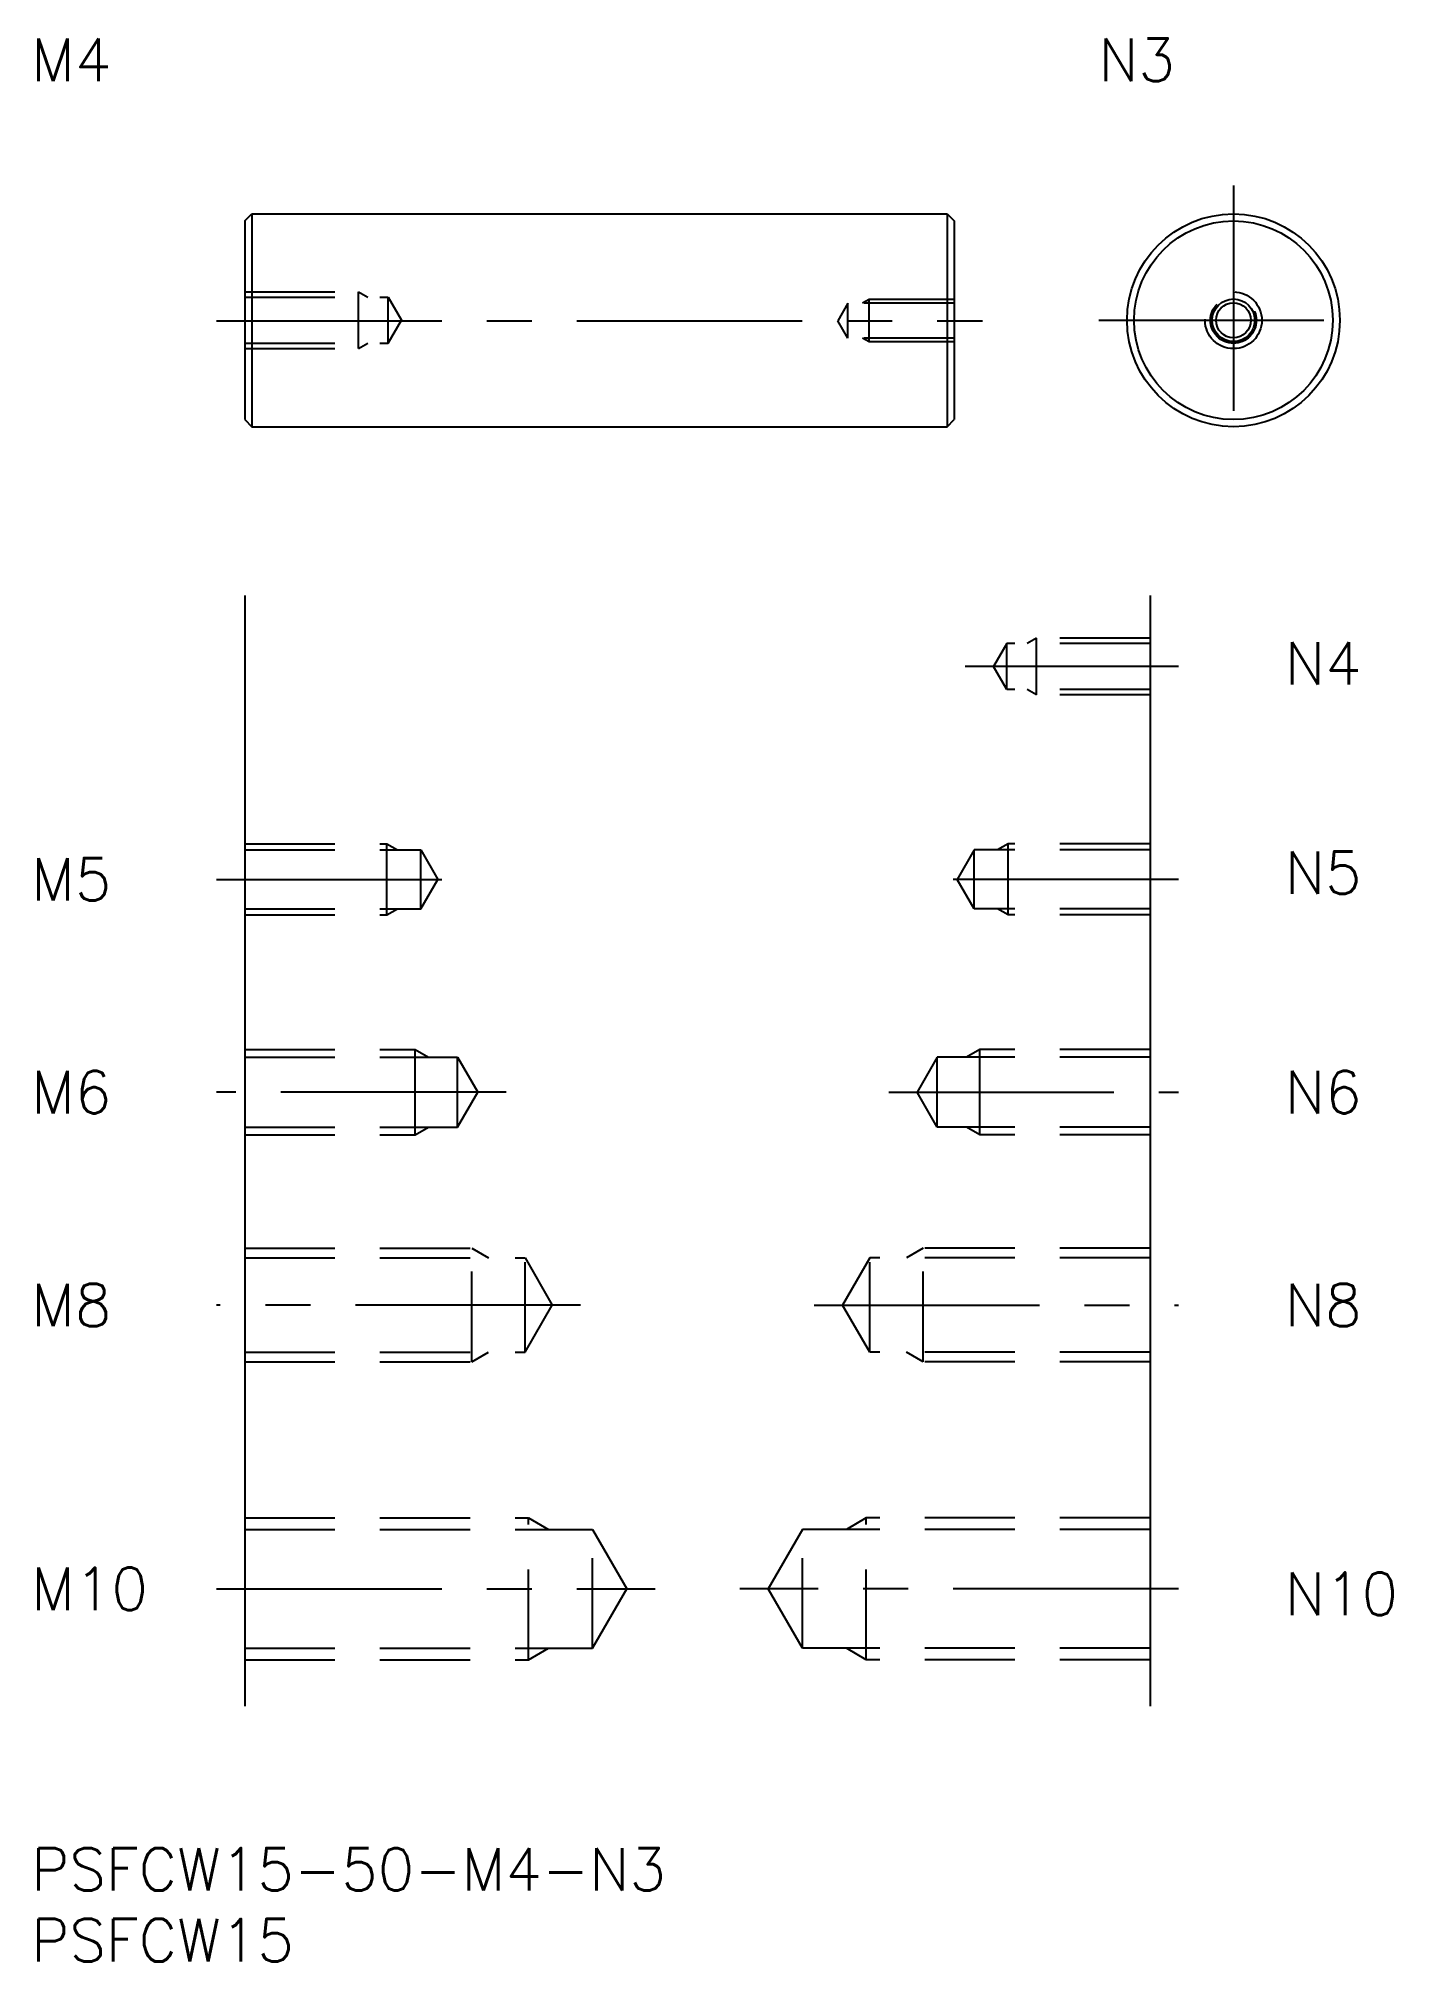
# Model space of a CAD drawing. Extents: x 1 to 96, y -8 to 128.
import ezdxf

# ---------------------------------------------------------------- set-up
doc = ezdxf.new("R2010")
doc.units = 0
doc.header["$LTSCALE"] = 0.5
doc.linetypes.add('CENTER', pattern=[50.8, 31.75, -6.35, 6.35, -6.35])
doc.linetypes.add('DASHED', pattern=[19.05, 12.7, -6.35])
for name, color, linetype in [('MSM_CENTER', 1, 'CENTER'), ('MSM_CONTINUOUS', 7, 'CONTINUOUS'), ('MSM_DASHED', 4, 'DASHED'), ('MSM_NARROW', 5, 'CONTINUOUS'), ('MSM_PART_NUMBER', 7, 'CONTINUOUS')]:
    doc.layers.add(name, color=color, linetype=linetype)
doc.styles.get("Standard").update_dxf_attribs({"font": 'txt.shx', "height": 1.5, "bigfont": 'bigfont.shx'})

# ---------------------------------------------------------------- blocks, each defined once
blk = doc.blocks.new('*U32')
at = {"layer": 'MSM_PART_NUMBER'}
blk.add_text('PSFCW15-50-M4-N3', height=3, dxfattribs=at).set_placement((0, -3))
blk = doc.blocks.new('*U33')
at = {"layer": 'MSM_PART_NUMBER'}
blk.add_text('PSFCW15', height=3, dxfattribs=at).set_placement((0, -8))
blk = doc.blocks.new('*U35')
at = {"layer": 'MSM_PART_NUMBER'}
blk.add_text('M5', height=3, dxfattribs=at).set_placement((0, 66.77))
blk = doc.blocks.new('*U36')
at = {"layer": 'MSM_PART_NUMBER'}
blk.add_text('M6', height=3, dxfattribs=at).set_placement((0, 51.77))
blk = doc.blocks.new('*U37')
at = {"layer": 'MSM_PART_NUMBER'}
blk.add_text('M8', height=3, dxfattribs=at).set_placement((0, 36.77))
blk = doc.blocks.new('*U38')
at = {"layer": 'MSM_PART_NUMBER'}
blk.add_text('M10', height=3, dxfattribs=at).set_placement((0, 16.77))
blk = doc.blocks.new('*U39')
at = {"layer": 'MSM_PART_NUMBER'}
blk.add_text('M4', height=3, dxfattribs=at).set_placement((0, 124.53))
blk = doc.blocks.new('*U40')
at = {"layer": 'MSM_PART_NUMBER'}
blk.add_text('N4', height=3, dxfattribs=at).set_placement((88.37, 81.99))
blk = doc.blocks.new('*U41')
at = {"layer": 'MSM_PART_NUMBER'}
blk.add_text('N5', height=3, dxfattribs=at).set_placement((88.37, 67.24))
blk = doc.blocks.new('*U42')
at = {"layer": 'MSM_PART_NUMBER'}
blk.add_text('N6', height=3, dxfattribs=at).set_placement((88.37, 51.77))
blk = doc.blocks.new('*U43')
at = {"layer": 'MSM_PART_NUMBER'}
blk.add_text('N10', height=3, dxfattribs=at).set_placement((88.37, 16.42))
blk = doc.blocks.new('*U44')
at = {"layer": 'MSM_PART_NUMBER'}
blk.add_text('N8', height=3, dxfattribs=at).set_placement((88.37, 36.77))
blk = doc.blocks.new('*U45')
at = {"layer": 'MSM_PART_NUMBER'}
blk.add_text('N3', height=3, dxfattribs=at).set_placement((75.22, 124.53))

msp = doc.modelspace()

# ---------------------------------------------------------------- linework, layer by layer
at = {"layer": 'MSM_CENTER'}
for p, q in [((84.74, 117.17), (84.74, 98.17)), ((13.06, 107.64), (67.06, 107.64)), ((75.24, 107.67), (94.24, 107.67)), ((80.86, 83.27), (65.83, 83.27)), ((13.06, 68.27), (30.66, 68.27)), ((80.86, 68.27), (63.27, 68.27)), ((33.48, 53.27), (13.06, 53.27)), ((60.44, 53.27), (80.86, 53.27)), ((38.73, 38.27), (13.06, 38.27)), ((55.19, 38.27), (80.86, 38.27)), ((13.06, 18.27), (43.98, 18.27)), ((80.86, 18.27), (49.94, 18.27))]:
    msp.add_line(p, q, dxfattribs=at)
at = {"layer": 'MSM_CONTINUOUS'}
for p, q in [((15.06, 114.67), (15.56, 115.17)), ((15.06, 114.67), (15.06, 100.67)), ((15.56, 115.17), (64.56, 115.17)), ((15.56, 115.17), (15.56, 100.17)), ((64.56, 115.17), (65.06, 114.67)), ((64.56, 115.17), (64.56, 100.17)), ((65.06, 114.67), (65.06, 100.67)), ((15.06, 100.67), (15.56, 100.17)), ((64.56, 100.17), (65.06, 100.67)), ((15.56, 100.17), (64.56, 100.17)), ((15.06, 88.27), (15.06, 10)), ((78.86, 88.27), (78.86, 10))]:
    msp.add_line(p, q, dxfattribs=at)
for radius in [7.5, 7, 1.23]:
    msp.add_circle((84.74, 107.67), radius, dxfattribs=at)
at = {"layer": 'MSM_DASHED'}
for p, q in [((15.06, 109.67), (23.06, 109.67)), ((15.06, 109.29), (25.16, 109.29)), ((23.06, 105.67), (23.06, 109.67)), ((23.06, 109.67), (23.72, 109.29)), ((25.16, 106.05), (25.16, 109.29)), ((25.16, 109.29), (26.1, 107.67)), ((57.56, 108.87), (56.85, 107.64)), ((57.56, 106.42), (57.56, 108.87)), ((65.06, 108.87), (57.56, 108.87)), ((59.06, 109.14), (58.6, 108.87)), ((65.06, 109.14), (59.06, 109.14)), ((59.06, 106.14), (59.06, 109.14)), ((25.16, 106.05), (26.1, 107.67)), ((57.56, 106.42), (56.85, 107.64)), ((15.06, 106.05), (25.16, 106.05)), ((23.06, 105.67), (23.72, 106.05)), ((65.06, 106.42), (57.56, 106.42)), ((59.06, 106.14), (58.6, 106.42)), ((65.06, 106.14), (59.06, 106.14)), ((15.06, 105.67), (23.06, 105.67)), ((68.76, 84.89), (67.83, 83.27)), ((78.86, 84.89), (68.76, 84.89)), ((68.76, 81.65), (68.76, 84.89)), ((70.86, 85.27), (70.21, 84.89)), ((78.86, 85.27), (70.86, 85.27)), ((70.86, 81.27), (70.86, 85.27)), ((68.76, 81.65), (67.83, 83.27)), ((78.86, 81.65), (68.76, 81.65)), ((70.86, 81.27), (70.21, 81.65)), ((78.86, 81.27), (70.86, 81.27)), ((15.06, 70.77), (25.06, 70.77)), ((25.06, 65.77), (25.06, 70.77)), ((25.06, 70.77), (25.81, 70.34)), ((68.86, 70.77), (68.11, 70.34)), ((78.86, 70.77), (68.86, 70.77)), ((68.86, 65.77), (68.86, 70.77)), ((15.06, 70.34), (27.46, 70.34)), ((27.46, 66.2), (27.46, 70.34)), ((27.46, 70.34), (28.66, 68.27)), ((66.46, 70.34), (65.27, 68.27)), ((78.86, 70.34), (66.46, 70.34)), ((66.46, 66.2), (66.46, 70.34)), ((27.46, 66.2), (28.66, 68.27)), ((66.46, 66.2), (65.27, 68.27)), ((15.06, 66.2), (27.46, 66.2)), ((15.06, 65.77), (25.06, 65.77)), ((25.06, 65.77), (25.81, 66.2)), ((78.86, 66.2), (66.46, 66.2)), ((68.86, 65.77), (68.11, 66.2)), ((78.86, 65.77), (68.86, 65.77)), ((15.06, 56.27), (27.06, 56.27)), ((15.06, 55.73), (30.06, 55.73)), ((27.06, 50.27), (27.06, 56.27)), ((27.06, 56.27), (28, 55.73)), ((30.06, 50.81), (30.06, 55.73)), ((30.06, 55.73), (31.48, 53.27)), ((63.86, 55.73), (62.44, 53.27)), ((63.86, 50.81), (63.86, 55.73)), ((78.86, 55.73), (63.86, 55.73)), ((66.86, 56.27), (65.92, 55.73)), ((66.86, 50.27), (66.86, 56.27)), ((78.86, 56.27), (66.86, 56.27)), ((30.06, 50.81), (31.48, 53.27)), ((63.86, 50.81), (62.44, 53.27)), ((15.06, 50.81), (30.06, 50.81)), ((15.06, 50.27), (27.06, 50.27)), ((27.06, 50.27), (28, 50.81)), ((78.86, 50.81), (63.86, 50.81)), ((66.86, 50.27), (65.92, 50.81)), ((78.86, 50.27), (66.86, 50.27)), ((15.06, 42.27), (31.06, 42.27)), ((31.06, 34.27), (31.06, 42.27)), ((31.06, 42.27), (32.24, 41.59)), ((62.86, 42.27), (61.69, 41.59)), ((62.86, 34.27), (62.86, 42.27)), ((78.86, 42.27), (62.86, 42.27)), ((15.06, 41.59), (34.81, 41.59)), ((34.81, 34.95), (34.81, 41.59)), ((34.81, 41.59), (36.73, 38.27)), ((59.11, 41.59), (57.19, 38.27)), ((59.11, 34.95), (59.11, 41.59)), ((78.86, 41.59), (59.11, 41.59)), ((34.81, 34.95), (36.73, 38.27)), ((59.11, 34.95), (57.19, 38.27)), ((15.06, 34.95), (34.81, 34.95)), ((15.06, 34.27), (31.06, 34.27)), ((31.06, 34.27), (32.24, 34.95)), ((78.86, 34.95), (59.11, 34.95)), ((62.86, 34.27), (61.69, 34.95)), ((78.86, 34.27), (62.86, 34.27)), ((15.06, 23.27), (35.06, 23.27)), ((35.06, 13.27), (35.06, 23.27)), ((35.06, 23.27), (36.47, 22.46)), ((58.86, 23.27), (57.46, 22.46)), ((58.86, 13.27), (58.86, 23.27)), ((78.86, 23.27), (58.86, 23.27)), ((15.06, 22.46), (39.56, 22.46)), ((39.56, 14.08), (39.56, 22.46)), ((39.56, 22.46), (41.98, 18.27)), ((54.36, 22.46), (51.94, 18.27)), ((54.36, 14.08), (54.36, 22.46)), ((78.86, 22.46), (54.36, 22.46)), ((39.56, 14.08), (41.98, 18.27)), ((54.36, 14.08), (51.94, 18.27)), ((15.06, 14.08), (39.56, 14.08)), ((35.06, 13.27), (36.47, 14.08)), ((78.86, 14.08), (54.36, 14.08)), ((58.86, 13.27), (57.46, 14.08)), ((15.06, 13.27), (35.06, 13.27)), ((78.86, 13.27), (58.86, 13.27))]:
    msp.add_line(p, q, dxfattribs=at)
for radius in [2, 1.62]:
    msp.add_circle((84.74, 107.67), radius, dxfattribs=at)
at = {"layer": 'MSM_NARROW'}
msp.add_circle((84.74, 107.67), 1.5, dxfattribs=at)

# ---------------------------------------------------------------- block references
at = {"layer": 'MSM_CONTINUOUS'}
for name in ['*U39', '*U45', '*U40', '*U35', '*U41', '*U36', '*U42', '*U37', '*U44', '*U38', '*U43', '*U32', '*U33']:
    msp.add_blockref(name, (0, 0), dxfattribs=at)

doc.saveas('drawing.dxf')
